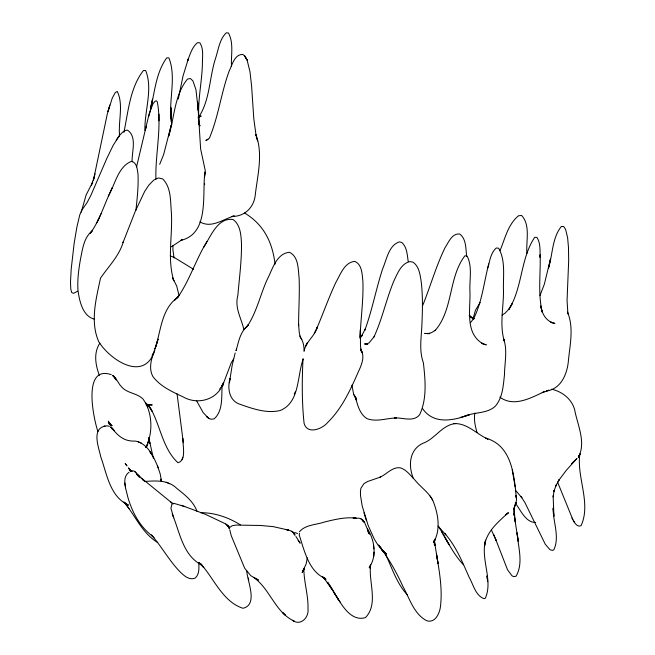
<?xml version="1.0" encoding="UTF-8"?>
<svg xmlns="http://www.w3.org/2000/svg" width="655" height="655" viewBox="0 0 655 655"><rect width="100%" height="100%" fill="white"/><g stroke="black" fill="none" stroke-linecap="round" stroke-linejoin="round"><path stroke-width="0.98" d="M222.151 385.296C221.374 396.365 223.314 410.677 214.185 418.823L211.123 419.274L208.904 418.479L206.587 416.514L208.904 418.479M119.472 136.248L119.488 133.432L119.447 136.396M136.567 166.861L149.111 113.945L153.057 103.654L155.055 101.263L156.291 100.764L157.306 101.795C162.063 127.217 155.243 153.368 155.898 179.044M158.928 120.864L159.001 114.166M514.191 507.682L514.216 513.348L514.191 507.682L514.167 510.114C514.24 505.103 518.187 500.477 515.845 495.434M172.969 245.682L172.92 250.038L174.083 257.98M553.123 495.745L553.942 516.246L553.123 508.247C552.984 521.838 560.009 537.002 553.77 549.889L552.427 550.405L550.012 549.741L545.271 544.24L524.942 502.622L521.151 496.711L521.879 497.784L515.329 490.079M231.469 66.155C230.945 55.282 233.892 43.001 228.456 33.004L226.278 32.799C219.45 39.325 218.434 49.657 215.593 58.23C209.15 77.773 210.165 100.886 198.064 117.982M434.322 544.698L434.437 540.309M119.505 134.758C118.318 120.692 123.664 104.448 117.261 91.438L115.313 92.519L112.275 98.078L107.289 113.986L93.403 180.379L95.04 173.804M180.592 240.491C209.96 233.557 201.83 194.232 204.95 172.052L204.524 177.03L205.293 170.742L200.626 148.931L198.121 108.926L195.951 89.629L192.947 80.958L190.449 78.543L187.576 79.001C174.484 94.68 174.525 117.212 168.712 136.052L171.184 125.228L163.676 154.474L159.673 164.364M526.923 253.46C525.859 241.31 530.746 225.287 521.634 215.479L518.588 215.749C507.969 224.223 505.038 238.772 499.953 250.734M154.441 538.238L151.321 534.955L152.697 536.339C139.752 526.751 132.023 511.981 127.709 496.727C126.137 489.203 121.281 477.683 129.141 472.157M370.697 564.577L369.207 567.533C377.206 556.201 374.521 539.884 367.43 528.765M373.784 556.357L373.98 552.157M204.573 184.718L204.63 183.727M303.036 358.662C301.939 380.17 301.824 401.867 304.084 423.302C307.179 434.871 322.121 429.164 327.606 422.557C341.771 408.654 350.196 390.478 357.998 372.548C361.331 365.457 365.588 356.394 360.52 349.058L362.256 352.84L360.962 349.557L361.445 351.702L360.479 345.922L360.406 329.58L360.078 337.456C360.7 318.617 363.615 299.867 362.878 280.987C362.1 274.281 362.141 264.555 354.83 261.378C344.399 262.229 340.404 274.617 335.868 282.387C328.769 297.476 323.275 313.246 316.733 328.581M144.902 130.255C144.468 110.908 153.139 88.875 145.647 70.494L143.388 70.543C129.977 87.844 128.29 111.547 123.91 132.343M291.369 531.189L292.728 532.04L295.045 535.241C293.587 531.811 289.952 529.985 286.276 529.625L288.568 530.108L273.258 526.636L260.698 525.482L236.119 525.073L232.091 525.744L230.232 527.177M132.089 161.76C131.72 151.968 137.337 136.469 127.406 130.108L125.072 130.558L122.436 132.343L119.546 135.429L113.176 145.336L106.781 158.543L90.996 195.133L87.205 202.379L81.613 210.492L79.722 215.045L76.922 226.917L74.171 243.218L71.198 269.09L70.503 281.928L70.765 288.88L71.665 292.531L73.524 293.342L77.675 291.229M135.945 210.198C137.173 198.187 138.614 186.11 137.984 174.017C137.28 169.465 136.985 162.612 131.516 161.31C118.399 166.485 115.362 183.334 109.131 194.551C103.244 207.61 98.921 221.66 90.243 233.245L92.208 230.863C83.873 237.577 82.653 248.63 80.614 258.479C78.715 268.935 77.29 279.554 77.97 290.198C79.394 300.686 82.448 315.906 94.148 319.116M370.583 565.331L370.198 568.417L370.525 565.478C368.528 582.254 378.672 604.041 365.441 617.616C346.61 623.069 336.785 593.733 327.557 582.23L338.185 599.169L333.796 592.382M307.334 557.831L306.155 563.906L302.143 572.552L304.567 567.721L302.839 571.324L303.936 568.581M147.498 404.479L152.009 411.176L150.2 407.721C160.434 425.267 162.579 448.691 177.955 462.733C186.871 460.44 182.409 445.195 182.999 438.572M485.535 540.293C480.385 559.182 493.297 580.346 485.339 598.212L483.849 598.637C475.374 595.289 473.344 584.571 469.201 577.383C462.397 562.047 456.011 546.131 444.729 533.424L445.834 534.791L438.015 526.08M485.543 540.187L484.512 546.466C485.969 531.942 498.062 522.133 508.059 512.89L506.438 514.273M553.09 496.899L554.146 490.497L553.696 491.668L556.39 484.757L555.759 485.936L559.255 479.591L558.396 480.844L566.305 470.315L576.957 458.459L571.496 463.756M178.299 98.946L183.032 76.013L188.312 58.844L187.363 61.496C189.95 54.946 191.841 47.299 197.523 42.657L199.849 42.812C203.901 48.904 202.329 56.846 202.411 63.764C201.904 84.298 196.402 104.988 199.644 125.424L198.719 122.55L199.971 125.924L198.784 123.885M434.396 542.062L435.387 538.746L433.389 542.594C441.265 529.903 438.097 513.07 432.636 500.019C428.239 491.93 420.248 486.796 414.607 479.681C410.341 475.333 406.436 469.725 400.352 467.826C392.304 466.655 386.687 474.326 379.892 477.29L380.481 477.053L367.766 481.458L363.91 483.644L360.856 488.393L360.447 491.504L360.487 495.417L362.199 506.004L368.184 525.523L374.324 539.204L377.943 544.985L384.493 552.394L380.26 547.621L383.928 552.435L379.048 545.631M303.15 359.161C297.018 376.158 299.9 402.498 280.209 410.497C266.937 413.682 253.166 408.925 240.704 404.52C229.209 401.343 227.236 388.554 229.954 378.541L229.406 382.798L232.14 365.531L235.178 352.947M474.908 412.986C473.614 419.56 475.276 426.217 477.012 432.554M304.01 568.515L303.724 570.006L303.854 568.45C303.83 581.976 308.431 595.125 307.989 608.716C309.201 617.182 300.776 626.426 292.531 620.35L294.16 621.087C275.305 612.499 270.122 589.205 254.05 577.694L258.43 580.043L250.84 575.737L244.7 568.245L231.248 535.7L229.741 529.756M148.718 116.5C154.523 97.177 154.555 74.58 166.738 57.845L168.875 57.861C176.359 76.594 169.055 98.291 170.955 118.015L170.996 107.649L171.684 124.909M150.658 107.764L152.566 99.151L150.912 106.642M472.959 319.042L475.464 310.233L480.156 302.487M488.769 263.924C483.84 282.387 482.195 302.029 473.344 319.206L473.852 318.428L470.47 322.645M81.245 212.187L86.083 195.034L92.748 182.041L91.356 185.185L94.271 176.932M487.803 267.821C489.85 261.108 490.603 252.74 496.31 247.967L498.651 248.253C505.963 261.026 502.884 277.049 503.49 291.139C503.564 307.727 499.413 324.88 504.309 341.116L503.654 338.979C507.682 350.368 504.596 362.788 504.497 374.562C503.261 385.402 502.811 397.503 495.344 406.182C487.091 413.845 474.719 411.954 464.829 416.105L469.512 414.762C453.628 420.477 433.733 425.038 422.418 408.401M147.801 443.165L148.767 439.521M304.035 351.44C305.525 341.779 314.818 336.326 317.397 326.992L314.294 333.379M145.312 130.271L146.27 126.718M109.778 105.037L107.969 111.587L109.025 107.747M223.437 382.414L222.487 385.885L219.613 389.086M236.602 348.984L236.029 350.728C238.535 342.328 239.943 332.535 246.968 326.517L244.864 328.556L248.491 324.536L247.041 326.624C256.637 312.427 260.109 295.258 267.068 279.791C272.308 269.893 276.23 253.501 289.428 252.281C298.762 256.678 298.099 269.336 299.114 278.08C299.753 293.948 298.598 309.815 298.582 325.682L298.582 324.029L299.269 332.814L300.465 337.431M182.033 459.556L182.835 457.28M223.658 383.56L222.487 385.885L231.207 362.903L233.532 359.087M299.392 534.103L299.638 533.481M422.794 305.287C430.458 286.161 436.042 266.192 445.072 247.623C448.519 242.448 452.048 233.024 459.769 234.031C466.376 239.075 465.73 248.646 466.614 256.171M221.619 386.851L222.749 384.084L221.185 387.858L223.601 383.216M178.979 295.348L176.735 286.137L172.633 277.933L173.837 280.848C166.853 258.291 173.035 234.343 171.274 211.213C170.39 200.25 171.078 187.133 162.636 178.864L158.387 177.964L153.72 180.117L148.972 184.964L144.649 191.448L135.2 211.499L122.976 242.653L123.402 241.605C119.194 255.99 108.673 266.257 100.502 278.146C96.195 298.664 89.809 321.818 98.864 341.926C110.359 360.152 144.411 382.749 154.785 350.45M111.62 188.877L112.054 187.879L108.566 195.878M147.563 444.082L146.122 447.357C153.008 432.488 152.746 412.724 143.085 399.116C137.19 392.951 127.242 393.467 121.633 386.933C118.236 383.486 116.623 378.172 112.562 375.52L113.921 376.338L116.23 379.949L113.266 375.814L113.913 376.797M294.267 394.113L295.249 391.919M373.858 337.161C382.34 318.993 386.253 299.106 394.015 280.643C397.569 273.422 401.22 263.187 410.226 261.566L413.133 262.262C419.118 266.495 420.043 274.519 421.132 281.216C422.917 295.544 422.565 310.028 421.902 324.421C421.468 337.194 418.832 350.368 423.376 362.723C425.292 379.834 427.183 398.69 419.642 414.705C413.51 422.434 402.702 417.431 394.482 417.939L396.365 417.947C386.573 418.127 376.396 422.303 366.865 418.594C359.718 414.001 357.679 405.363 355.583 397.7L356.598 400.492L353.618 394.13L351.907 385.173M97.701 220.94L101.091 213.702M539.998 295.454L544.346 284.204L550.446 259.143L548.489 268.141C552.787 254.508 552.009 237.978 561.351 226.458L563.668 226.532L565.617 229.389L567.615 237.716L568.475 247.344L568.679 260.567L567.058 300.588L567.934 313.95L567.484 312.116C573.944 327.402 570.022 344.235 568.466 360.152C567.443 373.301 561.36 388.972 546.573 390.978L548.841 390.2L542.16 392.664L544.24 391.69C530.722 398.003 513.823 407.541 499.814 397.094M146.073 447.463L147.768 443.992L146.065 447.496M152.091 355.469L152.967 353.757M96.35 223.56L98.987 218.459M99.863 343.187C93.411 352.799 95.458 365.113 99.355 375.29M203.77 247.197C210.533 236.881 217.665 217.059 233.09 219.548C240.549 224.87 241.024 235.26 241.474 243.611C241.711 261.001 239.304 278.277 237.831 295.569C234.441 307.875 241.351 318.158 243.84 329.408M206.898 241.58C195.779 259.716 189.582 280.528 177.358 297.992L179.503 294.955L174.705 300.031L176.17 298.729M299.351 531.909C305.165 524.549 316.455 524.892 324.749 521.937C335.024 519.464 345.545 516.844 356.189 518.154L353.151 518.203L359.071 518.203L361.02 518.842M171.929 504.137L170.939 508.288L173.706 517.745L172.208 513.913M152.844 354.674L153.36 353.937M119.546 135.429L116.222 140.096M374.488 336.302L368.978 342.958L366.21 344.219L367.185 343.793L364.524 343.965L367.807 344.252M359.898 338.177L362.33 335.204L361.224 336.695L365.564 328.474L364.827 330.218C372.204 310.134 376.035 288.986 382.692 268.673C386.72 259.544 388.595 245.371 399.46 241.842L401.875 242.547C407.132 247.271 407.205 255.057 408.221 261.541M220.367 389.242C212.163 401.278 195.526 404.069 183.081 396.889C172.126 391.698 160.278 386.458 152.844 376.469C146.499 364.385 155.341 351.014 158.051 339.085L155.022 348.779C161.015 331.25 161.13 309.16 177.644 297.427M174.705 300.031L175.245 299.523M198.792 117.384L200.258 116.197L198.35 117.532L200.102 116.574M171.373 246.788L182.286 239.599L180.6 240.434M505.66 514.805L508.648 512.767M502.066 315.096L504.98 313.262L509.189 308.832L512.12 303.724L508.82 309.471C522.69 287.643 520.34 258.381 534.75 237.282L536.92 237.421C540.776 243.267 539.835 250.857 540.187 257.53L540.162 254.779C540.711 273.888 537.812 293.391 542.242 312.198L540.735 305.926C541.685 312.705 545.23 319.673 551.772 322.506L550.789 322.137L554.9 323.406L551.895 322.833M208.028 139.45L205.842 140.514L209.363 138.189C218.5 116.606 221.079 92.928 229.217 70.977C232.124 65.14 234.474 54.218 242.718 54.447L244.651 55.88L247.082 59.973L249.973 71.714L251.602 86.067L253.788 118.612L256.154 136.101L255.884 134.586C263.244 153.827 257.62 174.86 255.294 194.601C254.279 207.201 244.643 216.69 231.985 216.428L234.302 215.962C223.159 219.007 211.59 228.832 199.832 221.816M200.979 116.091L198.858 116.999L200.381 116.451M460.293 417.44L465.451 415.974M199.488 116.574L201.101 116.123M453.579 423.613L455.708 423.564C443.124 424.53 435.943 437.327 425.054 442.444C409.67 447.914 407.852 464.387 413.158 478.044M200.455 512.701C214.529 512.562 228.562 517.417 240.377 524.892M131.778 470.863L133.98 471.01M455.364 423.572C467.907 423.752 477.012 434.281 487.934 439.153L485.756 438.097C512.161 445.629 514.126 475.604 516.386 498.398L515.731 495.54M132.204 471.207L130.263 470.847L128.511 467.899L131.098 471.305L129.305 469.029L130.623 470.486M535.667 522.518C525.294 522.436 520.692 509.917 515.215 502.966M198.187 116.353L199.881 116.312M146.13 404.978L152.238 404.937L146.843 404.544L149.455 404.937L148.218 404.553M429.729 333.673L424.686 333.444L428.616 333.477L427.625 333.641L431.547 332.658L435.485 330.161L434.985 330.693C453.334 309.913 448.372 277.237 464.927 255.761L467.105 256.089C472.558 266.651 469.406 279.366 469.922 290.763C470.765 308.251 464.485 333.002 482.669 343.605L481.761 343.163L486.321 344.874L484.7 344.407M173.78 503.302L184.833 506.602L181.32 505.324M113.52 429.745L111.063 427.158L114.265 430.662L110.711 426.888C117.908 435.387 123.181 441.667 135.61 441.085C148.3 443.82 153.868 457.296 158.346 468.112M482.588 343.859L483.996 344.219M109.434 426.323L106.847 425.807L103.719 426.397L105.029 426.143C91.201 428.853 98.88 447.864 100.739 456.764C106.937 473.999 109.835 496.686 128.486 505.152L124.761 502.884M197.016 511.358C193.577 501.583 184.857 494.787 176.981 488.581C168.204 479.763 156.054 480.696 144.87 481.45L142.855 479.82M111.276 374.652C82.08 364.737 93.526 418.807 97.914 431.522M294.619 532.474L297.591 533.53M184.268 506.397L205.089 514.167L225.41 523.779M551.535 389.193C562.096 391.567 571.651 398.846 574.623 409.612C577.407 424.784 586.422 442.6 578.324 457.247L580.199 453.825L578.529 457.346L579.79 454.365C576.662 477.659 591.334 503.302 581.075 525.678C577.636 527.586 574.918 523.329 573.493 520.782M474.089 318.674L471.723 317.765L474.187 318.739L469.144 315.759M141.243 443.034L138.344 441.912M170.292 255.892L174.165 257.407L193.52 269.279M169.678 483.799L166.1 482.227M157.773 542.545C142.143 533.407 135.2 515.256 123.836 501.902M136.33 473.115L134.635 471.387L137.771 474.638L136.797 473.95M469.913 316.357L471.453 317.56L469.488 315.178M136.576 474.154L173.19 503.998L170.365 501.607M137.378 474.744L139.474 476.439M198.825 562.579L201.871 565.101C183.4 555.841 180.158 533.89 173.248 516.533M207.823 417.562L203.132 412.527L196.41 400.459M244.544 212.998C263.752 224.509 272.431 242.137 275.075 264.211M147.293 404.192L149.487 406.133L147.531 404.34M198.678 562.489L203.746 567.582L200.414 563.488C214.038 578.34 222.487 601.626 242.94 608.274C258.512 604.827 247.181 580.911 246.796 571.086M115.812 378.852L114.584 377.165M322.514 576.539L325.944 579.683L322.694 577.211L325.731 578.75C308.554 571.627 304.46 550.699 299.114 534.693M364.589 522.51L361.085 519.006L362.338 519.611L364.589 522.51L369.404 533.972L367.987 531.606M141.251 478.183L143.502 480.287M125.187 503.171L126.726 504.612L124.778 502.753M136.436 474.064L139.482 477.339M111.465 428.133L112.685 429.385M407.533 595.067C396.578 583.482 391.977 567.607 385.214 553.483M139.908 476.725L137.959 474.678M463.47 564.823C452.973 553.622 446.554 539.433 438.555 526.497M152.124 535.798C161.564 546.663 168.605 559.419 178.348 570.047C182.548 574.353 188.517 580.838 195.165 578.103C199.546 574.32 199.071 567.869 198.711 562.629M323.685 577.644L331.823 589.181M125.875 504.325L129.092 508.681M293.718 533.211L292.728 532.04L294.685 534.464L293.735 533.072L294.283 534.103M381.251 548.726L380.08 547.097C389.217 559.345 396.693 572.724 402.989 586.634C409.637 598.474 413.862 613.972 426.634 620.694C435.125 623.568 439.669 613.375 440.455 606.587C442.592 589.066 439.39 571.455 436.492 554.204L438.056 563.619L434.265 540.334M378.557 544.935L381.292 548.784M298.156 540.309L300.154 543.183L295.913 536.461M337.096 597.565L340.428 602.461M151.804 454.554L149.995 451.778L152.5 455.643M430.048 495.941L432.636 500.019M353.987 394.834L356.025 398.224L354.502 395.685M300.334 337.178C303.15 341.026 303.994 345.824 304.133 350.49M445.007 537.583L449.166 544.739L441.945 532.261M557.479 481.875L572.896 519.742M571.921 518.048L574.599 522.706M301.791 339.667L299.769 335.974M491.34 529.846L496.187 540.572L493.624 534.3M147.743 406.853L145.607 402.522M367.725 530.411L369.404 533.972M363.934 521.896L362.338 519.611L363.288 521.732M495.688 539.343L507.551 569.817L512.063 575.86L513.692 576.58L516.009 576.277C523.673 563.39 518.097 546.827 517.082 532.842L518.277 541.3L514.535 517.311M157.487 465.836L160.238 474.048L161.253 479.984M256.948 138.917L256.375 137.239L257.611 140.907M363.992 512.84L366.219 520.103M153.376 458.41L149.324 440.225L149.815 443.607L149.037 437.614M248.286 577.956L248.712 580.093M512.243 469.922L515.133 486.853M514.494 517.294L515.272 521.798L514.216 511.137M124.884 483.022L125.547 487.729M434.24 540.514L434.904 545.517L434.511 541.505M373.874 548.792L373.424 544.747M149.012 437.532L149.324 440.283L149.119 437.802M177.047 393.753L183.326 442.698M171.454 122.346L170.824 115.591L171.413 122.157M161.179 480.844L161.097 479.083L161.13 480.967M228.358 526.268L229.332 528.65L228.554 526.358L225.778 524.008L229.193 527.3L228.554 526.358L227.113 525.122L229.299 527.783L228.358 526.268M516.189 502.475L514.552 506.479L516.189 502.475M307.572 342.524L305.517 346.307L307.572 342.524M111.989 425.627L109.385 424.407L108.321 421.116L110.392 425.029L109.139 423.498L111.989 425.627M386.491 553.942L382.021 549.84L386.491 553.942M285.482 615.315L282.755 612.662L285.482 615.315M109.508 423.163L108.779 422.418L111.309 425.521L109.508 423.163M126.423 465.148L125.179 463.527L126.988 465.893L126.423 465.148M247.082 59.973L244.651 55.88L247.082 59.973M487.647 581.443L487.001 575.901L487.639 581.411M514.208 515.501L513.872 513.692L514.183 515.493M197.663 103.007L197.523 101.427L198.211 110.294L197.663 103.007"/></g></svg>
